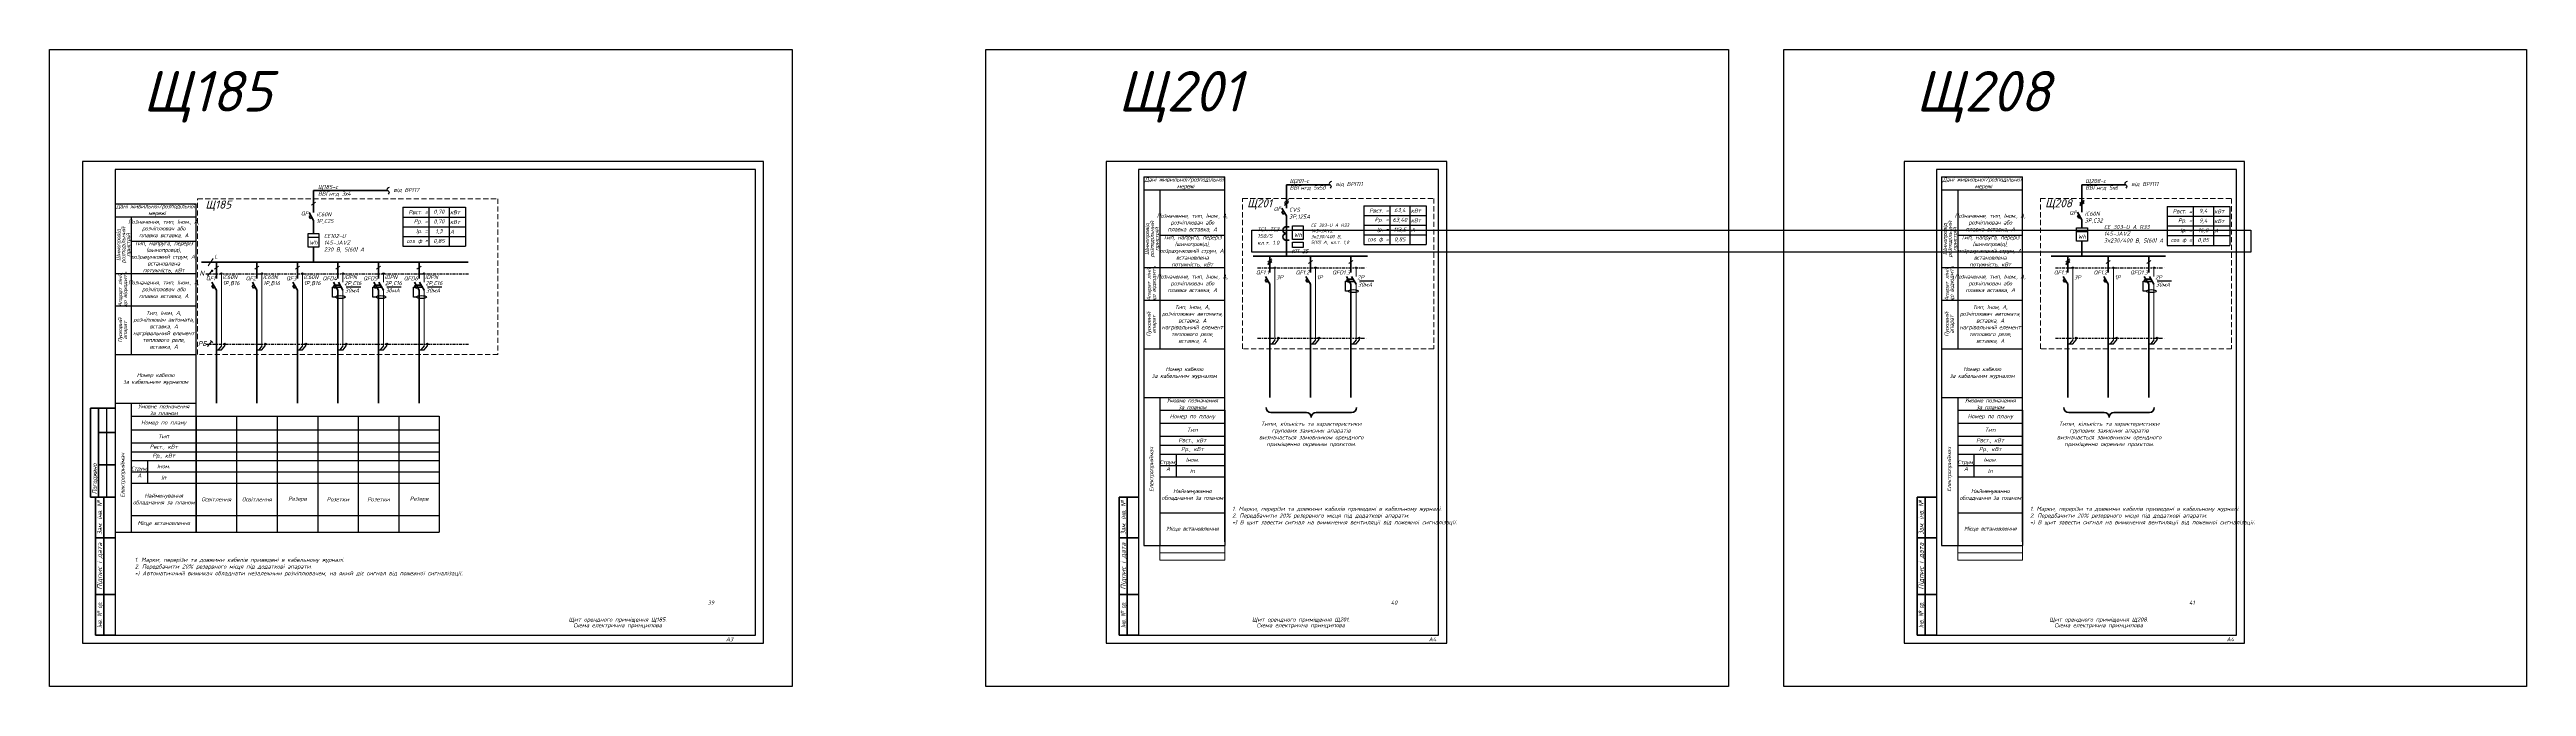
# Model space of a CAD drawing. Header units: millimetres. Extents: x -122434 to 1506205, y -201405 to 386015.
# Drawn here: x 217887 to 370664, y -157317 to -118048 of the extents above; entities that cross this region are included whole.
import ezdxf
from ezdxf.enums import TextEntityAlignment as Align

# ---------------------------------------------------------------- set-up
doc = ezdxf.new("R2010")
doc.units = ezdxf.units.MM
doc.linetypes.add('DASHDOTX2', pattern=[2, 1, -0.5, 0, -0.5])
doc.linetypes.add('DASHED', pattern=[9.525, 6.35, -3.175])
doc.layers.get('Defpoints').update_dxf_attribs({"color": 4})
doc.layers.add('Рамка внешняя', color=4, linetype='Continuous', lineweight=30, plot=False)
doc.layers.add('Схема', color=7, linetype='Continuous')
doc.styles.add('GOST 2.304', font='isocpeui.ttf')
doc.styles.add('ICO', font='isocpeui.ttf')
doc.styles.add('ГОСТ 2.304', font='isocpeui.ttf')
doc.styles.add('СГЕНЕРИР_СТИЛЬ_7', font='isocpeui.ttf')

# ---------------------------------------------------------------- blocks, each defined once
blk = doc.blocks.new('*T139')
at = {"color": 0, "lineweight": -2, "transparency": 16777216}
for p, q in [((0, 0), (4000, 0)), ((0, 0), (0, -7141)), ((4000, 0), (19000, 0)), ((4000, 0), (4000, -7141)), ((6500, 0), (6500, -6112)), ((9000, 0), (9000, -6112)), ((11500, 0), (11500, -6112)), ((14000, 0), (14000, -6112)), ((16500, 0), (16500, -7141)), ((19000, 0), (19000, -2737)), ((0, -837), (4000, -837)), ((4000, -837), (19000, -837)), ((0, -1637), (4000, -1637)), ((0, -2187), (4000, -2187)), ((0, -2737), (4000, -2737)), ((4000, -1637), (19000, -1637)), ((4000, -2187), (19000, -2187)), ((4000, -2737), (19000, -2737)), ((0, -3437), (4000, -3437)), ((0, -4137), (4000, -4137)), ((4000, -3437), (19000, -3437)), ((4000, -4137), (19000, -4137)), ((19000, -3437), (19000, -7141)), ((0, -6112), (4000, -6112)), ((0, -7141), (4000, -7141)), ((4000, -6112), (19000, -6112)), ((14000, -7141), (19000, -7141))]:
    blk.add_line(p, q, dxfattribs=at)
at = {"color": 0, "linetype": 'ByBlock', "lineweight": -2, "transparency": 16777216}
for p, q in [((19000, -2737), (19000, -3437)), ((4000, -7141), (14000, -7141)), ((6500, -6112), (6500, -7141)), ((9000, -6112), (9000, -7141)), ((11500, -6112), (11500, -7141)), ((14000, -6112), (14000, -7141))]:
    blk.add_line(p, q, dxfattribs=at)
at = {"color": 0, "transparency": 16777216, "char_height": 250, "attachment_point": 5, "style": 'GOST 2.304'}
for s, insert, width in [('Номер по плану', (2000, -418), 3880), ('Тип', (2000, -1237), 3880), ('Рвст., кВт', (2000, -1912), 3880), ('Рр., кВт', (2000, -2462), 3880), ('Іном.', (2000, -3087), 3880), ('Іп', (2000, -3787), 3880), ('{\\T0.95;\\C7;Найменування обладнання за планом}', (2000, -5124), 3880), ('Освітлення', (5250, -5124), 2380), ('Освітлення', (7750, -5124), 2380), ('Резерв', (10250, -5124), 2380), ('Розетки', (12750, -5124), 2380), ('Розетки', (15250, -5124), 2380), ('Резерв', (17750, -5124), 2380), ('{\\T0.95;\\C7;Місце встановлення}', (2000, -6626), 3880)]:
    blk.add_mtext(s, dxfattribs=dict(at, insert=insert, width=width))
blk = doc.blocks.new('*U161')
at = {"color": 0, "lineweight": 40}
for p, q in [((0, 0), (0, -1005)), ((-284, -1468), (-180, -1408)), ((-204, -1607), (-284, -1468)), ((0, -1720), (-280, -1240)), ((-100, -1547), (-204, -1607))]:
    blk.add_line(p, q, dxfattribs=at)
at = {"color": 0, "lineweight": 13}
blk.add_line((-124, -441), (124, -256), dxfattribs=at)
at = {"color": 0, "lineweight": 9}
for p, q in [((311, -711), (311, -1240)), ((311, -1240), (311, -1720)), ((311, -2461), (311, -1720)), ((311, -2941), (311, -2461)), ((311, -5151), (311, -2941))]:
    blk.add_line(p, q, dxfattribs=at)
at = {"lineweight": 40}
for p, q in [((0, -1720), (0, -2226)), ((0, -2226), (0, -2941)), ((0, -2941), (0, -4529))]:
    blk.add_line(p, q, dxfattribs=at)
at = {"color": 0}
blk.add_circle((311, -711), 46.3, dxfattribs=at)
at = {"color": 0, "lineweight": 40}
blk.add_point((-37, -1659), dxfattribs=at)
at = {"style": 'ГОСТ 2.304'}
blk.add_attdef('QF', text='', height=250, dxfattribs=at).set_placement((-61, -997), align=Align.MIDDLE_RIGHT)
at = {"lineweight": 50, "style": 'ГОСТ 2.304'}
for tag, p in [('CURRENT', (391, -1419)), ('ТYPE', (369, -1046))]:
    blk.add_attdef(tag, p, '', height=250, dxfattribs=at)
blk = doc.blocks.new('*U159')
at = {"color": 0, "lineweight": 40}
for p, q in [((0, 0), (0, -1005)), ((-284, -1468), (-180, -1408)), ((-204, -1607), (-284, -1468)), ((0, -1720), (-280, -1240)), ((-181, -1409), (130, -1409)), ((311, -1720), (31, -1240)), ((-100, -1547), (-204, -1607)), ((-100, -1547), (210, -1547))]:
    blk.add_line(p, q, dxfattribs=at)
at = {"color": 0, "lineweight": 13}
blk.add_line((-124, -441), (124, -256), dxfattribs=at)
at = {"color": 0, "lineweight": 9}
for p, q in [((311, -711), (311, -1240)), ((311, -2461), (311, -1720)), ((311, -2941), (311, -2461)), ((311, -5151), (311, -2941))]:
    blk.add_line(p, q, dxfattribs=at)
blk.add_line((516, -1512), (1402, -1512))
at = {"lineweight": 40}
for p, q in [((0, -1720), (0, -2226)), ((0, -2226), (0, -2941)), ((0, -2941), (0, -4529))]:
    blk.add_line(p, q, dxfattribs=at)
at = {"color": 0}
blk.add_lwpolyline([(-151, -2149), (-346, -2149), (-346, -1537), (-244, -1537)], dxfattribs=at)
blk.add_circle((311, -711), 46.3, dxfattribs=at)
blk.add_ellipse((153, -2149), major_axis=(-304, 0), ratio=0.2933597, dxfattribs=at)
at = {"color": 0, "lineweight": 40}
blk.add_point((-37, -1659), dxfattribs=at)
at = {"style": 'ГОСТ 2.304'}
blk.add_attdef('QF', text='', height=250, dxfattribs=at).set_placement((-61, -997), align=Align.MIDDLE_RIGHT)
at = {"lineweight": 50, "style": 'ГОСТ 2.304'}
for tag, p in [('CURRENT', (391, -1419)), ('ТYPE', (369, -1046)), ('D_CURRENT', (432, -1871))]:
    blk.add_attdef(tag, p, '', height=250, dxfattribs=at)
blk = doc.blocks.new('*U129')
at = {"lineweight": 40}
for p, q in [((4.9, 90), (4.9, 145)), ((4.9, 145), (19.9, 145)), ((9.9, 145), (9.9, 90)), ((9.9, 130), (19.9, 130)), ((9.9, 110), (19.9, 110)), ((19.9, 90), (4.9, 90))]:
    blk.add_line(p, q, dxfattribs=at)
at = {"lineweight": 25}
blk.add_line((14.9, 90), (14.9, 145), dxfattribs=at)
at = {"linetype": 'Continuous', "lineweight": 60}
for p, q in [((8, 5), (8, 90)), ((8, 90), (20, 90)), ((13, 5), (13, 90)), ((8, 65), (20, 65)), ((8, 30), (20, 30)), ((20, 5), (8, 5))]:
    blk.add_line(p, q, dxfattribs=at)
at = {"lineweight": 30, "ltscale": 100}
blk.add_lwpolyline([(20, 5), (415, 5), (415, 292), (20, 292)], close=True, dxfattribs=at)
at = {"layer": 'Рамка внешняя', "ltscale": 100}
blk.add_lwpolyline([(0, 0), (420, 0), (420, 297), (0, 297)], close=True, dxfattribs=at)
at = {"linetype": 'Continuous', "lineweight": 25, "style": 'СГЕНЕРИР_СТИЛЬ_7'}
for s, width, p in [('Погоджено', 0.8, (7.4, 101.3)), ('Зам. інв. №', 0.8, (10.5, 77.5)), ('Інв. № ор.', 0.7, (10.5, 17.5))]:
    blk.add_text(s, height=3, rotation=90, dxfattribs=dict(at, width=width)).set_placement(p, align=Align.MIDDLE_CENTER)
blk.add_text('Підпис і дата', height=3, rotation=90, dxfattribs=at).set_placement((10.5, 47.5), align=Align.MIDDLE_CENTER)
at = {"layer": 'Схема', "linetype": 'Continuous', "style": 'ГОСТ 2.304'}
blk.add_text('А3', height=2.5, dxfattribs=at).set_placement((396.8, 1.2))
blk = doc.blocks.new('*T140')
at = {"color": 0, "linetype": 'ByBlock', "lineweight": -2, "transparency": 16777216}
for p, q in [((0, 0), (3860, 0)), ((0, 0), (0, -2400)), ((1600, 0), (1600, -2400)), ((2850, 0), (2850, -2400)), ((3860, 0), (3860, -2400)), ((0, -600), (3860, -600)), ((0, -1200), (3860, -1200)), ((0, -1800), (3860, -1800)), ((0, -2400), (3860, -2400))]:
    blk.add_line(p, q, dxfattribs=at)
at = {"color": 0, "transparency": 16777216, "char_height": 250, "style": 'ГОСТ 2.304'}
for s, insert, width, attachment_point in [('Рвст. =', (1540, -300), 1480, 6), ('Рр. =', (1540, -900), 1480, 6), ('Ір. =', (1540, -1500), 1480, 6), ('0,70', (2225, -300), 1130, 5), ('0,70', (2225, -900), 1130, 5), ('1,3', (2225, -1500), 1130, 5), ('А', (2910, -1500), 890, 4), ('кВт', (2910, -300), 890, 4), ('кВт', (2910, -900), 890, 4), ('сos ф =', (1540, -2100), 1480, 6), ('0,85', (2225, -2100), 1130, 5)]:
    blk.add_mtext(s, dxfattribs=dict(at, insert=insert, width=width, attachment_point=attachment_point))
blk = doc.blocks.new('*T182')
at = {"color": 0, "linetype": 'ByBlock', "lineweight": -2, "transparency": 16777216}
for p, q in [((0, 0), (4000, 0)), ((0, 0), (0, -8340)), ((4000, 0), (4000, -8340)), ((0, -800), (4000, -800)), ((0, -1600), (4000, -1600)), ((0, -2150), (4000, -2150)), ((0, -2700), (4000, -2700)), ((0, -3400), (4000, -3400)), ((0, -4100), (4000, -4100)), ((0, -6315), (4000, -6315)), ((0, -8340), (4000, -8340))]:
    blk.add_line(p, q, dxfattribs=at)
at = {"layer": 'Defpoints', "color": 8, "linetype": 'ByBlock', "lineweight": 0, "transparency": 16777216}
for p, q in [((0, -8340), (0, -9247)), ((0, -8794), (4000, -8794)), ((4000, -8340), (4000, -9247)), ((0, -9247), (4000, -9247))]:
    blk.add_line(p, q, dxfattribs=at)
at = {"color": 0, "transparency": 16777216, "char_height": 250, "width": 3880, "attachment_point": 5, "style": 'ГОСТ 2.304'}
for s, insert in [('Номер по плану', (2000, -400)), ('Тип', (2000, -1200)), ('Рвст., кВт', (2000, -1875)), ('Рр., кВт', (2000, -2425)), ('Іном.', (2000, -3050)), ('Іп', (2000, -3750)), ('{\\T0.95;\\C7;Найменування обладнання за планом}', (2000, -5208)), ('{\\T0.95;\\C7;Місце встановлення}', (2000, -7328))]:
    blk.add_mtext(s, dxfattribs=dict(at, insert=insert))
blk = doc.blocks.new('*T183')
at = {"color": 0, "linetype": 'ByBlock', "lineweight": -2, "transparency": 16777216}
for p, q in [((0, 0), (3860, 0)), ((0, 0), (0, -2400)), ((1600, 0), (1600, -2400)), ((2850, 0), (2850, -2400)), ((3860, 0), (3860, -2400)), ((0, -600), (3860, -600)), ((0, -1200), (1600, -1200)), ((2850, -1200), (3860, -1200)), ((0, -1800), (3860, -1800)), ((0, -2400), (1600, -2400)), ((2850, -2400), (3860, -2400))]:
    blk.add_line(p, q, dxfattribs=at)
at = {"color": 0, "lineweight": -2, "transparency": 16777216}
for p, q in [((1600, -1200), (2850, -1200)), ((1600, -2400), (2850, -2400))]:
    blk.add_line(p, q, dxfattribs=at)
at = {"color": 0, "transparency": 16777216, "char_height": 250, "style": 'ГОСТ 2.304'}
for s, insert, width, attachment_point in [('Рвст. =', (1540, -300), 1480, 6), ('Рр. =', (1540, -900), 1480, 6), ('Ір. =', (1540, -1500), 1480, 6), ('63,40', (2225, -900), 1130, 5), ('113,5', (2225, -1500), 1130, 5), ('63,4', (2225, -300), 1130, 5), ('А', (2910, -1500), 890, 4), ('кВт', (2910, -300), 890, 4), ('кВт', (2910, -900), 890, 4), ('сos ф =', (1540, -2100), 1480, 6), ('0,85', (2225, -2100), 1130, 5)]:
    blk.add_mtext(s, dxfattribs=dict(at, insert=insert, width=width, attachment_point=attachment_point))
blk = doc.blocks.new('*U160')
at = {"color": 0, "lineweight": 40}
for p, q in [((0, 0), (0, -1005)), ((-284, -1468), (-180, -1408)), ((-204, -1607), (-284, -1468)), ((0, -1720), (-280, -1240)), ((-100, -1547), (-204, -1607))]:
    blk.add_line(p, q, dxfattribs=at)
at = {"color": 0, "lineweight": 13}
for p, q in [((-124, -348), (124, -163)), ((-124, -441), (124, -256)), ((-124, -533), (124, -348))]:
    blk.add_line(p, q, dxfattribs=at)
at = {"color": 0, "lineweight": 9}
for p, q in [((311, -711), (311, -1240)), ((311, -1240), (311, -1720)), ((311, -2461), (311, -1720)), ((311, -2941), (311, -2461)), ((311, -5151), (311, -2941))]:
    blk.add_line(p, q, dxfattribs=at)
at = {"lineweight": 40}
for p, q in [((0, -1720), (0, -2226)), ((0, -2226), (0, -2941)), ((0, -2941), (0, -4529))]:
    blk.add_line(p, q, dxfattribs=at)
at = {"color": 0}
blk.add_circle((311, -711), 46.3, dxfattribs=at)
at = {"color": 0, "lineweight": 40}
blk.add_point((-37, -1659), dxfattribs=at)
at = {"style": 'ГОСТ 2.304'}
blk.add_attdef('QF', text='', height=250, dxfattribs=at).set_placement((-61, -997), align=Align.MIDDLE_RIGHT)
at = {"lineweight": 50, "style": 'ГОСТ 2.304'}
for tag, p in [('CURRENT', (391, -1419)), ('ТYPE', (369, -1046))]:
    blk.add_attdef(tag, p, '', height=250, dxfattribs=at)
blk = doc.blocks.new('Рамка А4 верт')
at = {"linetype": 'Continuous', "lineweight": 60}
for p, q in [((8, 5), (8, 90)), ((8, 90), (20, 90)), ((13, 5), (13, 90)), ((8, 65), (20, 65)), ((8, 30), (20, 30)), ((20, 5), (8, 5))]:
    blk.add_line(p, q, dxfattribs=at)
at = {"lineweight": 30, "ltscale": 100}
blk.add_lwpolyline([(20, 5), (205, 5), (205, 292), (20, 292)], close=True, dxfattribs=at)
at = {"layer": 'Defpoints', "ltscale": 100}
blk.add_lwpolyline([(0, 0), (210, 0), (210, 297), (0, 297)], close=True, dxfattribs=at)
at = {"linetype": 'Continuous', "lineweight": 25, "style": 'СГЕНЕРИР_СТИЛЬ_7'}
for s, width, p in [('Зам. інв. №', 0.8, (10.5, 77.5)), ('Інв. № ор.', 0.7, (10.5, 17.5))]:
    blk.add_text(s, height=3, rotation=90, dxfattribs=dict(at, width=width)).set_placement(p, align=Align.MIDDLE_CENTER)
blk.add_text('Підпис і дата', height=3, rotation=90, dxfattribs=at).set_placement((10.5, 47.5), align=Align.MIDDLE_CENTER)
at = {"linetype": 'Continuous', "style": 'ГОСТ 2.304'}
blk.add_text('А4', height=2.5, dxfattribs=at).set_placement((198.9, 1.2))
blk = doc.blocks.new('*T184')
at = {"color": 0, "linetype": 'ByBlock', "lineweight": -2, "transparency": 16777216}
for p, q in [((0, 0), (4000, 0)), ((0, 0), (0, -8340)), ((4000, 0), (4000, -8340)), ((0, -800), (4000, -800)), ((0, -1600), (4000, -1600)), ((0, -2150), (4000, -2150)), ((0, -2700), (4000, -2700)), ((0, -3400), (4000, -3400)), ((0, -4100), (4000, -4100)), ((0, -6315), (4000, -6315)), ((0, -8340), (4000, -8340))]:
    blk.add_line(p, q, dxfattribs=at)
at = {"layer": 'Defpoints', "color": 8, "linetype": 'ByBlock', "lineweight": 0, "transparency": 16777216}
for p, q in [((0, -8340), (0, -9247)), ((0, -8794), (4000, -8794)), ((4000, -8340), (4000, -9247)), ((0, -9247), (4000, -9247))]:
    blk.add_line(p, q, dxfattribs=at)
at = {"color": 0, "transparency": 16777216, "char_height": 250, "width": 3880, "attachment_point": 5, "style": 'ГОСТ 2.304'}
for s, insert in [('Номер по плану', (2000, -400)), ('Тип', (2000, -1200)), ('Рвст., кВт', (2000, -1875)), ('Рр., кВт', (2000, -2425)), ('Іном.', (2000, -3050)), ('Іп', (2000, -3750)), ('{\\T0.95;\\C7;Найменування обладнання за планом}', (2000, -5208)), ('{\\T0.95;\\C7;Місце встановлення}', (2000, -7328))]:
    blk.add_mtext(s, dxfattribs=dict(at, insert=insert))
blk = doc.blocks.new('*T185')
at = {"color": 0, "linetype": 'ByBlock', "lineweight": -2, "transparency": 16777216}
for p, q in [((0, 0), (3860, 0)), ((0, 0), (0, -2400)), ((1600, 0), (1600, -2400)), ((2850, 0), (2850, -2400)), ((3860, 0), (3860, -2400)), ((0, -600), (3860, -600)), ((0, -1200), (3860, -1200)), ((0, -1800), (3860, -1800)), ((0, -2400), (1600, -2400)), ((2850, -2400), (3860, -2400))]:
    blk.add_line(p, q, dxfattribs=at)
at = {"color": 0, "lineweight": -2, "transparency": 16777216}
blk.add_line((1600, -2400), (2850, -2400), dxfattribs=at)
at = {"color": 0, "transparency": 16777216, "char_height": 250, "style": 'ГОСТ 2.304'}
for s, insert, width, attachment_point in [('Рвст. =', (1540, -300), 1480, 6), ('Рр. =', (1540, -900), 1480, 6), ('Ір. =', (1540, -1500), 1480, 6), ('16,8', (2225, -1500), 1130, 5), ('9,4', (2225, -300), 1130, 5), ('9,4', (2225, -900), 1130, 5), ('А', (2910, -1500), 890, 4), ('кВт', (2910, -300), 890, 4), ('кВт', (2910, -900), 890, 4), ('сos ф =', (1540, -2100), 1480, 6), ('0,85', (2225, -2100), 1130, 5)]:
    blk.add_mtext(s, dxfattribs=dict(at, insert=insert, width=width, attachment_point=attachment_point))

msp = doc.modelspace()

# ---------------------------------------------------------------- linework, layer by layer
at = {"color": 7, "ltscale": 200}
for p, q in [((221926, -126743), (221926, -147980)), ((285374, -125902), (285374, -148632)), ((285374, -126702), (290374, -126702)), ((286374, -126702), (286374, -131492)), ((290374, -148392), (290374, -125902)), ((334587, -125902), (334587, -148632)), ((334587, -126702), (339587, -126702)), ((335587, -126702), (335587, -131492)), ((339587, -148392), (339587, -125902)), ((222926, -128356), (222926, -131856)), ((222926, -129856), (226926, -129856)), ((286374, -129492), (290374, -129492)), ((335587, -129492), (339587, -129492)), ((221926, -131856), (226926, -131856)), ((222926, -131856), (222926, -133856)), ((285374, -131492), (290374, -131492)), ((286374, -131492), (286374, -133492)), ((334587, -131492), (339587, -131492)), ((335587, -131492), (335587, -133492)), ((221926, -133856), (226926, -133856)), ((222926, -133856), (222926, -136856)), ((285374, -133492), (290374, -133492)), ((286374, -133492), (286374, -136492)), ((334587, -133492), (339587, -133492)), ((335587, -133492), (335587, -136492)), ((221926, -136856), (226926, -136856)), ((285374, -136492), (290374, -136492)), ((334587, -136492), (339587, -136492)), ((221926, -139856), (226926, -139856)), ((222926, -139856), (222926, -147796)), ((285374, -139492), (290374, -139492)), ((286374, -139492), (286374, -148392)), ((286374, -140292), (290374, -140292)), ((334587, -139492), (339587, -139492)), ((335587, -139492), (335587, -148392)), ((335587, -140292), (339587, -140292)), ((222926, -140656), (226926, -140656)), ((286374, -141092), (290374, -141092)), ((286374, -141892), (290374, -141892)), ((335587, -141092), (339587, -141092)), ((335587, -141892), (339587, -141892)), ((223926, -143392), (223926, -144792)), ((286374, -142992), (290374, -142992)), ((287374, -142992), (287374, -144392)), ((335587, -142992), (339587, -142992)), ((336587, -142992), (336587, -144392)), ((286374, -144392), (290374, -144392)), ((287374, -143692), (290374, -143692)), ((335587, -144392), (339587, -144392)), ((336587, -143692), (339587, -143692)), ((221926, -147796), (226926, -147796)), ((285374, -148632), (286374, -148632)), ((334587, -148632), (335587, -148632))]:
    msp.add_line(p, q, dxfattribs=at)
at = {"lineweight": 40, "ltscale": 200}
for p, q in [((234176, -126746), (238755, -126746)), ((234176, -126746), (234176, -128103)), ((294174, -126381), (296871, -126381)), ((294174, -126381), (294174, -127823)), ((343249, -126381), (345946, -126381)), ((343249, -126381), (343249, -128069)), ((228176, -135686), (228176, -139856)), ((230676, -135686), (230676, -139856)), ((233176, -135686), (233176, -139856)), ((235676, -135686), (235676, -139856)), ((238176, -135686), (238176, -139856)), ((240676, -135686), (240676, -139856))]:
    msp.add_line(p, q, dxfattribs=at)
at = {"ltscale": 200}
for p, q in [((285374, -125902), (290374, -125902)), ((334587, -125902), (339587, -125902)), ((221926, -127556), (226926, -127556)), ((226926, -147796), (226926, -127556)), ((221926, -128356), (226926, -128356))]:
    msp.add_line(p, q, dxfattribs=at)
at = {"color": 0, "lineweight": 40, "ltscale": 200}
for p, q in [((233892, -128332), (233996, -128272)), ((233972, -128470), (233892, -128332)), ((234176, -128583), (233896, -128103)), ((293890, -128051), (293994, -127991)), ((293970, -128190), (293890, -128051)), ((294174, -128303), (293894, -127823)), ((294074, -128130), (293970, -128190)), ((294174, -128303), (294174, -130793)), ((342965, -128297), (343069, -128237)), ((343045, -128436), (342965, -128297)), ((343249, -128549), (342969, -128069)), ((234076, -128410), (233972, -128470)), ((234176, -128583), (234176, -129398)), ((343149, -128376), (343045, -128436)), ((234176, -130231), (234176, -131157)), ((343249, -129867), (343249, -130793))]:
    msp.add_line(p, q, dxfattribs=at)
at = {"color": 0, "lineweight": 13, "ltscale": 200}
for p, q in [((234052, -127637), (234300, -127452)), ((294050, -127480), (294298, -127295)), ((294050, -127572), (294298, -127387)), ((294050, -127664), (294298, -127479)), ((343125, -127511), (343373, -127325)), ((343125, -127602), (343373, -127417)), ((343125, -127694), (343373, -127509))]:
    msp.add_line(p, q, dxfattribs=at)
at = {"color": 7, "lineweight": 30, "ltscale": 200}
for p, q in [((233846, -129626), (234506, -129626)), ((342919, -129262), (343579, -129262))]:
    msp.add_line(p, q, dxfattribs=at)
at = {"color": 7, "lineweight": 40, "ltscale": 300}
for p, q in [((294174, -128971, 0), (294338, -128971, 0)), ((294174, -129811, 0), (294344, -129811, 0))]:
    msp.add_line(p, q, dxfattribs=at)
at = {"color": 7, "lineweight": 30, "ltscale": 300}
msp.add_line((294559, -129155, 0), (295219, -129155, 0), dxfattribs=at)
at = {"lineweight": 15, "ltscale": 200}
msp.add_line((227983, -130938), (227678, -131375), dxfattribs=at)
at = {"color": 0, "linetype": 'DASHDOTX2', "ltscale": 200}
for p, q in [((227530, -131868), (243726, -131868)), ((292397, -131504), (299193, -131504)), ((341610, -131504), (348406, -131504)), ((292397, -135843), (299193, -135843)), ((341610, -135843), (348406, -135843)), ((227530, -136207), (243726, -136207))]:
    msp.add_line(p, q, dxfattribs=at)
at = {"lineweight": 40, "ltscale": 300}
for p, q in [((293160, -135322), (293160, -139492)), ((295660, -135322), (295660, -139492)), ((298160, -135322), (298160, -139492)), ((342373, -135322), (342373, -139492)), ((344873, -135322), (344873, -139492)), ((347373, -135322), (347373, -139492))]:
    msp.add_line(p, q, dxfattribs=at)
at = {"color": 0, "ltscale": 300}
for p, q in [((293471, -135944), (293273, -136203)), ((293474, -136203), (293676, -135943)), ((293676, -135943), (293676, -135843)), ((295971, -135944), (295773, -136203)), ((295974, -136203), (296176, -135943)), ((296176, -135943), (296176, -135843)), ((298471, -135944), (298273, -136203)), ((298474, -136203), (298676, -135943)), ((298676, -135943), (298676, -135843)), ((342684, -135944), (342486, -136203)), ((342687, -136203), (342890, -135943)), ((342890, -135943), (342890, -135843)), ((345184, -135944), (344986, -136203)), ((345187, -136203), (345390, -135943)), ((345390, -135943), (345390, -135843)), ((347684, -135944), (347486, -136203)), ((347687, -136203), (347890, -135943)), ((347890, -135943), (347890, -135843)), ((293151, -136203), (293474, -136203)), ((295651, -136203), (295974, -136203)), ((298151, -136203), (298474, -136203)), ((342364, -136203), (342687, -136203)), ((344864, -136203), (345187, -136203)), ((347364, -136203), (347687, -136203))]:
    msp.add_line(p, q, dxfattribs=at)
at = {"color": 0, "ltscale": 200}
for p, q in [((228167, -136568), (228491, -136568)), ((228487, -136308), (228290, -136568)), ((228491, -136568), (228693, -136307)), ((228693, -136307), (228693, -136207)), ((230667, -136568), (230991, -136568)), ((230987, -136308), (230790, -136568)), ((230991, -136568), (231193, -136307)), ((231193, -136307), (231193, -136207)), ((233167, -136568), (233491, -136568)), ((233487, -136308), (233290, -136568)), ((233491, -136568), (233693, -136307)), ((233693, -136307), (233693, -136207)), ((235667, -136568), (235991, -136568)), ((235987, -136308), (235790, -136568)), ((235991, -136568), (236193, -136307)), ((236193, -136307), (236193, -136207)), ((238167, -136568), (238491, -136568)), ((238487, -136308), (238290, -136568)), ((238491, -136568), (238693, -136307)), ((238693, -136307), (238693, -136207)), ((240667, -136568), (240991, -136568)), ((240987, -136308), (240790, -136568)), ((240991, -136568), (241193, -136307)), ((241193, -136307), (241193, -136207))]:
    msp.add_line(p, q, dxfattribs=at)
at = {"color": 3}
for points in [[(217887, -118048), (263694, -118048), (263694, -157317), (217887, -157317)], [(275644, -118048), (321451, -118048), (321451, -157317), (275644, -157317)], [(324857, -118048), (370664, -118048), (370664, -157317), (324857, -157317)]]:
    msp.add_lwpolyline(points, close=True, dxfattribs=at)
at = {"linetype": 'DASHED', "lineweight": 18, "ltscale": 50}
for points in [[(227016, -127246), (245545, -127246), (245545, -136856), (227016, -136856)], [(291471, -127232), (303268, -127232), (303268, -136492), (291471, -136492)], [(340684, -127232), (352481, -127232), (352481, -136492), (340684, -136492)]]:
    msp.add_lwpolyline(points, close=True, dxfattribs=at)
at = {"color": 7, "lineweight": 30, "ltscale": 50}
for points in [[(233846, -129398), (234506, -129398), (234506, -130231), (233846, -130231)], [(342919, -129034), (343579, -129034), (343579, -129867), (342919, -129867)]]:
    msp.add_lwpolyline(points, close=True, dxfattribs=at)
at = {"color": 2, "lineweight": 30}
msp.add_lwpolyline([(292054, -129178), (353660, -129178), (353660, -130551), (292054, -130551)], close=True, dxfattribs=at)
at = {"color": 7, "lineweight": 30, "ltscale": 100, "elevation": 0}
for points in [[(294559, -128927), (295219, -128927), (295219, -129760), (294559, -129760)], [(294559, -129927), (295219, -129927), (295219, -130253), (294559, -130253)]]:
    msp.add_lwpolyline(points, close=True, dxfattribs=at)
at = {"color": 0, "lineweight": 40, "ltscale": 200}
msp.add_lwpolyline([(343249, -128549), (343249, -129034)], dxfattribs=at)
at = {"color": 0, "lineweight": 40, "ltscale": 50, "const_width": 100}
msp.add_lwpolyline([(227259, -131157), (243726, -131157)], dxfattribs=at)
at = {"color": 0, "lineweight": 40, "ltscale": 100, "const_width": 100}
for points in [[(292126, -130793), (299193, -130793)], [(341339, -130793), (348406, -130793)]]:
    msp.add_lwpolyline(points, dxfattribs=at)
at = {"lineweight": 20, "ltscale": 50}
for points in [[(227886, -131718), (227629, -132018)], [(227886, -136056), (227629, -136356)], [(227882, -136053), (227963, -136117), (227808, -135996)]]:
    msp.add_lwpolyline(points, dxfattribs=at)
at = {"lineweight": 9, "ltscale": 50, "const_width": 75}
msp.add_lwpolyline([(227874, -131690, 1), (227949, -131690, 1)], format="xyb", close=True, dxfattribs=at)
at = {"lineweight": 50, "ltscale": 100}
for points in [[(293221, -140426), (295408, -140426)], [(296010, -140426), (298197, -140426)], [(342434, -140426), (344621, -140426)], [(345223, -140426), (347410, -140426)]]:
    msp.add_lwpolyline(points, dxfattribs=at)
at = {"color": 0}
for centre in [(293676, -135843), (296176, -135843), (298676, -135843), (342890, -135843), (345390, -135843), (347890, -135843), (228693, -136207), (231193, -136207), (233693, -136207), (236193, -136207), (238693, -136207), (241193, -136207)]:
    msp.add_circle(centre, 51.8, dxfattribs=at)
at = {"color": 7, "lineweight": 40}
for centre in [(294174, -129181), (294174, -129600)]:
    msp.add_arc(centre, 211, 90, 270, dxfattribs=at)
at = {"lineweight": 50}
for centre, start, end in [((293221, -140125), 180, 270), ((295408, -140727), 0, 90), ((296010, -140727), 90, 180), ((298197, -140125), 270, 0), ((342434, -140125), 180, 270), ((344621, -140727), 0, 90), ((345223, -140727), 90, 180), ((347410, -140125), 270, 0)]:
    msp.add_arc(centre, 301, start, end, dxfattribs=at)
for points in [[(238845, -126547), (238701, -126670), (238829, -126850), (238765, -126957)], [(296961, -126183), (296817, -126305), (296945, -126486), (296881, -126593)], [(346036, -126183), (345892, -126305), (346020, -126486), (345956, -126593)]]:
    msp.add_spline(points, degree=3)

# ---------------------------------------------------------------- block references
at = {"xscale": 100, "yscale": 100, "zscale": 100}
for name, p in [('*U129', (219926, -154650)), ('Рамка А4 верт', (283064, -154650)), ('Рамка А4 верт', (332277, -154650))]:
    msp.add_blockref(name, p, dxfattribs=at)
for name, p in [('*T140', (239683, -127776)), ('*T183', (298947, -127678)), ('*T185', (348502, -127721)), ('*T182', (286374, -140292)), ('*T184', (335587, -140292)), ('*T139', (222926, -140656))]:
    msp.add_blockref(name, p)
at = {"lineweight": 50}
for name, p, values in [('*U161', (228176, -131157), {'QF': 'QF1', 'ТYPE': 'iC60N', 'CURRENT': '1P,B16'}), ('*U161', (230676, -131157), {'QF': 'QF2', 'ТYPE': 'iC60N', 'CURRENT': '1P,B16'}), ('*U161', (233176, -131157), {'QF': 'QF3', 'ТYPE': 'iC60N', 'CURRENT': '1P,B16'}), ('*U159', (235676, -131157), {'QF': 'QFD4', 'ТYPE': 'iDPN', 'CURRENT': '2P,C16', 'D_CURRENT': '30мА'}), ('*U160', (293160, -130793), {'QF': 'QF1.1', 'CURRENT': '3P'}), ('*U161', (295660, -130793), {'QF': 'QF1.2', 'CURRENT': '1P'}), ('*U159', (298160, -130793), {'QF': 'QFD1.3', 'CURRENT': '2P', 'D_CURRENT': '30мА'}), ('*U160', (342373, -130793), {'QF': 'QF1.1', 'CURRENT': '3P'}), ('*U161', (344873, -130793), {'QF': 'QF1.2', 'CURRENT': '1P'}), ('*U159', (347373, -130793), {'QF': 'QFD1.3', 'CURRENT': '2P', 'D_CURRENT': '30мА'})]:
    msp.add_blockref(name, p, dxfattribs=at).add_auto_attribs(values)
for p, values in [((238176, -131157), {'QF': 'QFD5', 'ТYPE': 'iDPN', 'CURRENT': '2P,C16', 'D_CURRENT': '30мА'}), ((240676, -131157), {'QF': 'QFD6', 'ТYPE': 'iDPN', 'CURRENT': '2P,C16', 'D_CURRENT': '30мА'})]:
    msp.add_blockref('*U159', p).add_auto_attribs(values)

# ---------------------------------------------------------------- texts
at = {"color": 3, "lineweight": 40, "style": 'GOST 2.304'}
for s, p in [('Щ185', (223656, -121869)), ('Щ201', (283793, -121869)), ('Щ208', (333007, -121869))]:
    msp.add_text(s, height=2500, dxfattribs=at).set_placement(p)
at = {"color": 0, "lineweight": 40, "style": 'GOST 2.304'}
msp.add_text('Щ185', height=500, dxfattribs=at).set_placement((227505, -127856))
at = {"color": 7, "lineweight": 40, "style": 'ГОСТ 2.304'}
for p in [(233904, -130074), (294617, -129603), (342977, -129709)]:
    msp.add_text('Wh', height=250, dxfattribs=at).set_placement(p)
at = {"color": 0, "lineweight": 9, "style": 'ICO'}
for s, height, p in [('L', 243, (228056, -130938)), ('N', 300, (227136, -131987)), ('PE', 300, (227043, -136325))]:
    msp.add_text(s, height=height, dxfattribs=at).set_placement(p)
at = {"linetype": 'Continuous', "char_height": 250, "style": 'ГОСТ 2.304'}
for s, insert, width, attachment_point in [('{\\C7;Щ185-с\\PВВГнгд 3х4}', (234445, -126746), 4000, 4), ('{\\C7;від ВРП7}', (239101, -126724), 4000, 4), ('{\\T0.95;Дані живильної/розподільної\\P мережі}', (287874, -126302), 5000, 5), ('{\\C7;від ВРП11}', (297217, -126359), 4000, 4), ('{\\T0.95;Дані живильної/розподільної\\P мережі}', (337087, -126302), 5000, 5), ('{\\C7;від ВРП11}', (346292, -126359), 4000, 4), ('{\\T0.95;Дані живильної/розподільної\\P мережі}', (224426, -127956), 5000, 5), ('{\\T0.95;Позначення, тип, Iном., А, розчіплювач або \\Pплавка вставка, А}', (224926, -129106), 4000, 5)]:
    msp.add_mtext(s, dxfattribs=dict(at, insert=insert, width=width, attachment_point=attachment_point))
at = {"color": 7, "linetype": 'Continuous', "char_height": 250, "style": 'ГОСТ 2.304'}
for s, insert, width, attachment_point in [('{\\C256;Щ201-с\\P\\pt3000;ВВГнгд 5х50}', (294380, -126381), 4000, 4), ('{\\C256;Щ208-с\\P\\pt3000;ВВГнгд 5х6}', (343455, -126381), 4000, 4), ('{\\T0.95;Позначення, тип, Iном., А, розчіплювач або \\Pплавка вставка, А}', (288374, -128742), 4000, 5), ('{\\T0.95;Позначення, тип, Iном., А, розчіплювач або \\Pплавка вставка, А}', (337587, -128742), 4000, 5), ('{\\T0.95;Тип, напруга, переріз (шинопровід), розрахунковий струм, А, встановлена \\Pпотужність, кВт}', (288374, -130492), 4000, 5), ('{\\T0.95;Тип, напруга, переріз (шинопровід), розрахунковий струм, А, встановлена \\Pпотужність, кВт}', (337587, -130492), 4000, 5), ('{\\T0.95;Тип, напруга, переріз (шинопровід), розрахунковий струм, А, встановлена \\Pпотужність, кВт}', (224926, -130856), 4000, 5), ('{\\T0.95;Позначення, тип, Iном., А, розчіплювач або \\Pплавка вставка, А}', (224926, -132856), 4000, 5), ('{\\T0.95;Позначення, тип, Iном., А, розчіплювач або \\Pплавка вставка, А}', (288374, -132492), 4000, 5), ('{\\T0.95;Позначення, тип, Iном., А, розчіплювач або \\Pплавка вставка, А}', (337587, -132492), 4000, 5), ('{\\T0.95;Тип, Iном, А,\\Pрозчіплювач автомата,\\Pвставка, А\\Pнагрівальний елемент теплового реле,\\Pвставка, А}', (224926, -135356), 4000, 5), ('{\\T0.95;Тип, Iном, А,\\Pрозчіплювач автомата,\\Pвставка, А\\Pнагрівальний елемент теплового реле,\\Pвставка, А}', (288374, -134992), 4000, 5), ('{\\T0.95;Тип, Iном, А,\\Pрозчіплювач автомата,\\Pвставка, А\\Pнагрівальний елемент теплового реле,\\Pвставка, А}', (337587, -134992), 4000, 5), ('{\\T0.95;Номер кабелю \\Pза кабельним журналом}', (224426, -138356), 5000, 5), ('{\\T0.95;Номер кабелю \\Pза кабельним журналом}', (287874, -137992), 5000, 5), ('{\\T0.95;Номер кабелю \\Pза кабельним журналом}', (337087, -137992), 5000, 5), ('{\\T0.95;Умовне позначення \\Pза планом}', (224926, -140256), 4000, 5), ('{\\T0.95;Умовне позначення \\Pза планом}', (288374, -139892), 4000, 5), ('{\\T0.95;Умовне позначення \\Pза планом}', (337587, -139892), 4000, 5), ('{\\T0.95;Струм, А}', (286874, -143692), 1000, 5), ('{\\T0.95;Струм, А}', (336087, -143692), 1000, 5), ('{\\T0.95;Струм, А}', (223426, -144092), 1000, 5)]:
    msp.add_mtext(s, dxfattribs=dict(at, insert=insert, width=width, attachment_point=attachment_point))
at = {"color": 1, "linetype": 'Continuous', "attachment_point": 4, "style": 'ГОСТ 2.304'}
for s, insert, char_height, width in [('{\\C7;QF}', (233392, -128151), 250, 562.36), ('{\\C7;iC60N\\P1P,C25}', (234347, -128444), 250, 4000), ('{\\C256;Щ201}', (291760, -127593), 500, 4000), ('{\\C7;QF}', (293390, -127870), 250, 562.36), ('{\\C7;CVS\\P3P,125A}', (294345, -128164), 250, 4000), ('{\\C256;Щ208}', (340973, -127593), 500, 4000), ('{\\C7;QF}', (342465, -128116), 250, 562.36), ('{\\C7;iC60N\\P3P,C32}', (343420, -128409), 250, 4000)]:
    msp.add_mtext(s, dxfattribs=dict(at, insert=insert, char_height=char_height, width=width))
at = {"color": 7, "linetype": 'Continuous', "char_height": 250, "attachment_point": 5, "rotation": 90, "line_spacing_factor": 0.72, "style": 'ГОСТ 2.304'}
for s, insert, width in [('{\\T0.95;Шинопровід\\Pрозподільний \\Pпристрій}', (222471, -130106), 3500), ('{\\T0.95;Шинопровід\\Pрозподільний \\Pпристрій}', (285919, -129742), 3500), ('{\\T0.95;Шинопровід\\Pрозподільний \\Pпристрій}', (335132, -129742), 3500), ('{\\T0.95;Апарат лінії, що відходить}', (222426, -132856), 2000), ('{\\T0.95;Апарат лінії, що відходить}', (285874, -132492), 2000), ('{\\T0.95;Апарат лінії, що відходить}', (335087, -132492), 2000), ('{\\T0.95;Пусковий \\Pапарат}', (285874, -134992), 3000), ('{\\T0.95;Пусковий \\Pапарат}', (335087, -134992), 3000), ('{\\T0.95;Пусковий \\Pапарат}', (222426, -135356), 3000), ('{\\T0.95;Електроприймач}', (222426, -144306), 8900), ('{\\T0.95;Електроприймач}', (285874, -143942), 8900), ('{\\T0.95;Електроприймач}', (335087, -143942), 8900)]:
    msp.add_mtext(s, dxfattribs=dict(at, insert=insert, width=width))
at = {"ltscale": 100}
for s, width, insert, char_height, attachment_point, style in [('{\\C7;CE102-U \\P145-JAVZ\\P230 В, 5(60) А}', 3835.63, (234810, -129416, 0), 250, 1, 'GOST 2.304'), ('ТС1...ТС3\\P150/5 \\Pкл.т. 1.0', 1652.14, (292384, -129001), 250, 1, 'ГОСТ 2.304'), ('{\\C7;CE 303-U A R33 143-JAVZ\\P3x230/400 В, 5(10) А, кл.т. 1,0}', 2227.75, (295685, -128773), 210, 1, 'GOST 2.304'), ('{\\C7;CE 303-U A R33 145-JAVZ\\P3x230/400 В, 5(60) А}', 3620.55, (344601, -128862, 0), 250, 1, 'GOST 2.304'), ('КП-25', 1652.14, (294487, -130353), 250, 1, 'ГОСТ 2.304'), ('Типи, кількість та характеристики групових захисних апаратів визначається замовником орендного приміщення окремим проєктом.', 5842.68, (295709, -140998, 0), 250, 2, 'GOST 2.304'), ('Типи, кількість та характеристики групових захисних апаратів визначається замовником орендного приміщення окремим проєктом.', 5842.68, (344922, -140998, 0), 250, 2, 'GOST 2.304')]:
    msp.add_mtext_dynamic_manual_height_columns(s, width=width, gutter_width=1250, heights=[0], dxfattribs=dict(at, insert=insert, char_height=char_height, attachment_point=attachment_point, style=style))
at = {"lineweight": 15, "char_height": 250, "attachment_point": 1, "style": 'ГОСТ 2.304'}
for s, insert, width in [('{\\C7;1. Марки, перерізи та довжини кабелів приведені в кабельному журналі}.\\P{\\C7;2. Передбачити 20% резервного місця під додаткові апарати.\\P*) }В щит завести сигнал на вимкнення вентиляції від пожежної сигналізації.', (290833, -146238), 12347.42), ('{\\C7;1. Марки, перерізи та довжини кабелів приведені в кабельному журналі}.\\P{\\C7;2. Передбачити 20% резервного місця під додаткові апарати.\\P*) }В щит завести сигнал на вимкнення вентиляції від пожежної сигналізації.', (340046, -146238), 12347.42), ('{\\C7;1. Марки, перерізи та довжини кабелів приведені в кабельному журналі}.\\P{\\C7;2. Передбачити 20% резервного місця під додаткові апарати.\\P*) }Автоматичний вимикач обладнати незалежним розчіплювачем, на який діє сигнал від пожежної сигналізації.', (223143, -149381), 18839.47)]:
    msp.add_mtext(s, dxfattribs=dict(at, insert=insert, width=width))
at = {"linetype": 'Continuous', "lineweight": 25, "char_height": 250, "attachment_point": 5, "line_spacing_factor": 0.84, "style": 'GOST 2.304'}
for s, insert, width in [('{\\C7;39}', (258676, -152150), 1500), ('{\\C7;40}', (300814, -152150), 1500), ('{\\C7;41}', (350027, -152150), 1500), ('{\\C7;Щит орендного приміщення Щ185. \\PСхема електрична принципова }', (252926, -153400), 7000), ('{\\C7;Щит орендного приміщення }Щ201{\\C7;. \\PСхема електрична принципова }', (295064, -153400), 7000), ('{\\C7;Щит орендного приміщення }Щ208{\\C7;. \\PСхема електрична принципова }', (344277, -153400), 7000)]:
    msp.add_mtext(s, dxfattribs=dict(at, insert=insert, width=width))

doc.saveas('drawing.dxf')
